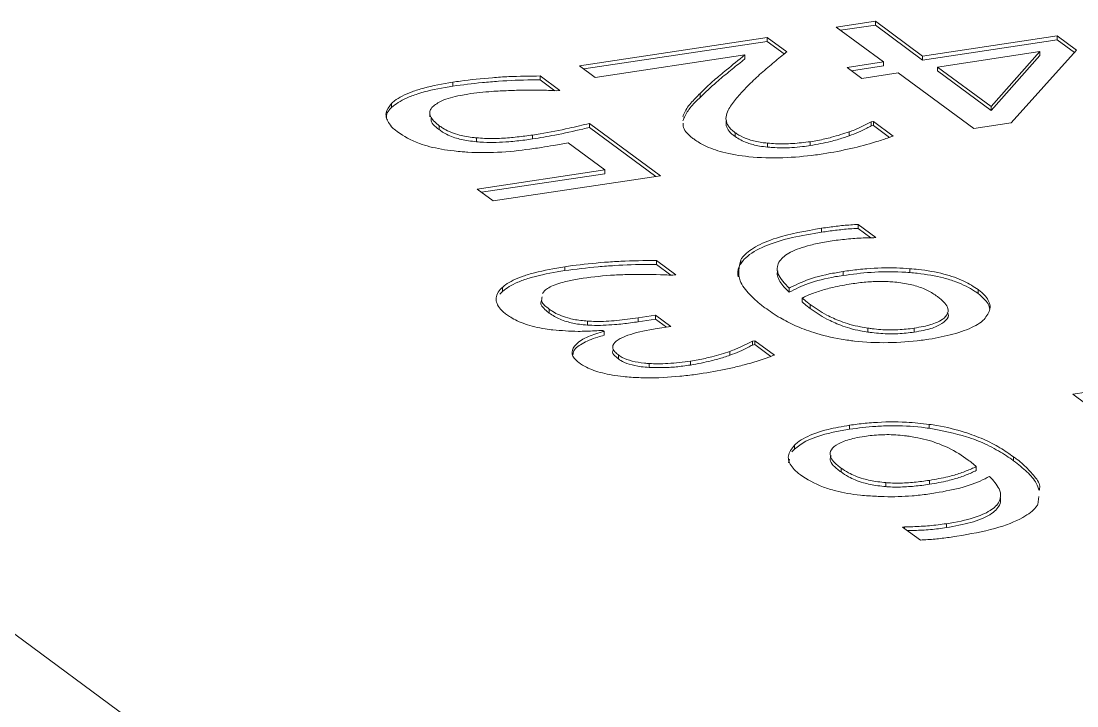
# Model space of a CAD drawing. Header units: millimetres. Extents: x 30 to 313, y 16 to 167.
# Drawn here: x 166.464 to 167.727, y 124.502 to 125.321 of the extents above; entities that cross this region are included whole.
import ezdxf

# ---------------------------------------------------------------- set-up
doc = ezdxf.new("R2010")
doc.units = ezdxf.units.MM

msp = doc.modelspace()

# ---------------------------------------------------------------- linework, layer by layer
at = {"color": 7, "linetype": 'Continuous', "lineweight": 15}
for p, q in [((167.4393, 125.3137), (167.4863, 125.3208)), ((167.4959, 125.272), (167.4393, 125.3137)), ((167.4863, 125.3161), (167.4446, 125.3098)), ((167.4863, 125.3208), (167.5428, 125.279)), ((167.4863, 125.3161), (167.4863, 125.3208)), ((167.5428, 125.2743), (167.4863, 125.3161)), ((167.1321, 125.2675), (167.3569, 125.3013)), ((167.3569, 125.3013), (167.3802, 125.2841)), ((167.3569, 125.2966), (167.3569, 125.3013)), ((167.5428, 125.279), (167.7039, 125.3033)), ((167.7039, 125.3033), (167.7271, 125.2861)), ((167.7039, 125.2986), (167.7039, 125.3033)), ((166.8384, 124.3056), (165.5013, 125.293)), ((167.3569, 125.2966), (167.1374, 125.2636)), ((167.3772, 125.2816), (167.3569, 125.2966)), ((167.7039, 125.2986), (167.5428, 125.2743)), ((167.7245, 125.2833), (167.7039, 125.2986)), ((167.3302, 125.2803), (167.1511, 125.2534)), ((167.3302, 125.2756), (167.3302, 125.2803)), ((167.5428, 125.2743), (167.5428, 125.279)), ((167.5606, 125.2659), (167.6832, 125.2844)), ((167.6832, 125.2844), (167.6249, 125.2185)), ((167.6249, 125.2138), (167.6832, 125.2797)), ((167.7271, 125.2861), (167.6488, 125.199)), ((167.6832, 125.2797), (167.6832, 125.2844)), ((167.1511, 125.2534), (167.1321, 125.2675)), ((167.4524, 125.2654), (167.4959, 125.272)), ((167.4702, 125.2523), (167.4524, 125.2654)), ((167.4959, 125.2673), (167.4577, 125.2615)), ((167.4959, 125.2673), (167.4959, 125.272)), ((167.5606, 125.2659), (167.5606, 125.2612)), ((167.6249, 125.2185), (167.5606, 125.2659)), ((167.0853, 125.2552), (167.1087, 125.238)), ((167.0853, 125.2505), (167.0853, 125.2552)), ((167.1029, 125.2376), (167.0853, 125.2505)), ((167.5136, 125.2589), (167.4702, 125.2523)), ((167.6039, 125.1922), (167.5136, 125.2589)), ((167.5606, 125.2612), (167.6249, 125.2138)), ((166.9806, 125.2431), (166.9806, 125.2478)), ((167.1087, 125.238), (167.1051, 125.2375)), ((167.2765, 125.2296), (167.2765, 125.2343)), ((166.9072, 125.2177), (166.9072, 125.2224)), ((167.6249, 125.2185), (167.6249, 125.2138)), ((166.9532, 125.2112), (166.9532, 125.2065)), ((167.4813, 125.2003), (167.4839, 125.2007)), ((167.4813, 125.1956), (167.4813, 125.2003)), ((167.4839, 125.2007), (167.5074, 125.1834)), ((167.4839, 125.196), (167.4839, 125.2007)), ((166.9644, 125.191), (166.9644, 125.1957)), ((167.1442, 125.1984), (167.229, 125.1358)), ((167.1442, 125.1937), (167.1442, 125.1984)), ((167.2237, 125.135), (167.1442, 125.1937)), ((167.3184, 125.1827), (167.3184, 125.1874)), ((167.4549, 125.1836), (167.4549, 125.1883)), ((167.4839, 125.196), (167.4813, 125.1956)), ((167.5031, 125.1818), (167.4839, 125.196)), ((167.6488, 125.199), (167.6039, 125.1922)), ((167.0088, 125.1765), (167.0088, 125.1813)), ((167.0761, 125.1799), (167.0761, 125.1846)), ((167.1627, 125.143), (167.1188, 125.1754)), ((167.3571, 125.1701), (167.3571, 125.1749)), ((167.4084, 125.1719), (167.4084, 125.1766)), ((167.0096, 125.12), (167.1627, 125.143)), ((167.1627, 125.1383), (167.0149, 125.1161)), ((167.1627, 125.1383), (167.1627, 125.143)), ((167.229, 125.1358), (167.029, 125.1057)), ((167.029, 125.1057), (167.0096, 125.12)), ((167.4656, 125.0777), (167.4868, 125.062)), ((167.4656, 125.0729), (167.4656, 125.0777)), ((167.422, 125.0684), (167.422, 125.0731)), ((167.481, 125.0616), (167.4656, 125.0729)), ((167.4868, 125.062), (167.4845, 125.0616)), ((167.1145, 125.0224), (167.1145, 125.0271)), ((167.2242, 125.0346), (167.2475, 125.0173)), ((167.2242, 125.0298), (167.2242, 125.0346)), ((167.2417, 125.0169), (167.2242, 125.0298)), ((167.3251, 125.0304), (167.3251, 125.0352)), ((167.5277, 125.0247), (167.5277, 125.02)), ((167.2475, 125.0173), (167.244, 125.0168)), ((167.4476, 125.0166), (167.4476, 125.0214)), ((167.0399, 124.9976), (167.0369, 124.9944)), ((167.0399, 124.9976), (167.0399, 125.0023)), ((167.0904, 124.9983), (167.088, 124.9951)), ((167.3832, 124.9967), (167.3832, 125.0015)), ((167.6093, 124.995), (167.6093, 124.9997)), ((167.3987, 124.985), (167.3987, 124.9897)), ((167.096, 124.9717), (167.096, 124.9764)), ((167.4082, 124.9772), (167.4082, 124.9819)), ((167.1417, 124.9573), (167.1417, 124.962)), ((167.2025, 124.966), (167.2232, 124.9691)), ((167.2025, 124.9613), (167.2025, 124.966)), ((167.2232, 124.9644), (167.2025, 124.9613)), ((167.2232, 124.9691), (167.2415, 124.9556)), ((167.2232, 124.9644), (167.2232, 124.9691)), ((167.2362, 124.9548), (167.2232, 124.9644)), ((167.1619, 124.9498), (167.1603, 124.951)), ((167.1619, 124.9451), (167.1619, 124.9498)), ((167.2415, 124.9556), (167.2252, 124.9532)), ((167.4774, 124.9489), (167.4774, 124.9536)), ((167.5326, 124.9536), (167.5326, 124.9489)), ((167.3391, 124.9382), (167.342, 124.9386)), ((167.3391, 124.9334), (167.3391, 124.9382)), ((167.342, 124.9386), (167.3654, 124.9214)), ((167.342, 124.9339), (167.342, 124.9386)), ((167.1787, 124.9169), (167.1787, 124.9216)), ((167.3122, 124.9212), (167.3122, 124.9259)), ((167.342, 124.9339), (167.3391, 124.9334)), ((167.3612, 124.9197), (167.342, 124.9339)), ((167.2157, 124.9113), (167.2157, 124.9066)), ((167.2651, 124.9095), (167.2651, 124.9142)), ((167.7225, 124.8746), (167.7709, 124.8819)), ((167.8676, 124.7675), (167.7225, 124.8746)), ((167.4555, 124.8328), (167.4555, 124.8375)), ((167.5507, 124.8339), (167.5507, 124.8386)), ((167.3894, 124.8091), (167.3864, 124.8059)), ((167.3894, 124.8091), (167.3894, 124.8138)), ((167.3836, 124.7969), (167.3823, 124.7925)), ((167.6517, 124.795), (167.6517, 124.7997)), ((167.4452, 124.7816), (167.4452, 124.7863)), ((167.607, 124.7834), (167.607, 124.7881)), ((167.5511, 124.7716), (167.5511, 124.7669)), ((167.4986, 124.7641), (167.4986, 124.7689)), ((167.6817, 124.7524), (167.6807, 124.7429)), ((167.5712, 124.7151), (167.5712, 124.7198)), ((167.5189, 124.7158), (167.521, 124.7161)), ((167.5401, 124.7002), (167.5189, 124.7158)), ((167.521, 124.7143), (167.521, 124.7161))]:
    msp.add_line(p, q, dxfattribs=at)
for points, knots in [([(167.2765, 125.2343), (167.2776, 125.2354), (167.2829, 125.2407), (167.2931, 125.2501), (167.3102, 125.2643), (167.3228, 125.2744), (167.3302, 125.2803)], [0, 0, 0, 0, 0.067518, 0.337631, 0.607727, 1, 1, 1, 1]), ([(167.3302, 125.2756), (167.3289, 125.2746), (167.3224, 125.2695), (167.3111, 125.2602), (167.2936, 125.246), (167.2829, 125.2357), (167.2765, 125.2296)], [0, 0, 0, 0, 0.067519, 0.337597, 0.607677, 1, 1, 1, 1]), ([(167.3802, 125.2841), (167.379, 125.2831), (167.3726, 125.2779), (167.361, 125.2683), (167.3456, 125.2552), (167.3364, 125.2461), (167.3318, 125.2416)], [0, 0, 0, 0, 0.073307, 0.366539, 0.68311, 1, 1, 1, 1]), ([(166.9806, 125.2478), (166.9836, 125.2482), (166.9989, 125.2505), (167.0214, 125.2528), (167.0534, 125.2549), (167.0727, 125.2551), (167.0853, 125.2552)], [0, 0, 0, 0, 0.09271, 0.464641, 0.650151, 1, 1, 1, 1]), ([(167.0853, 125.2505), (167.082, 125.2505), (167.0653, 125.2506), (167.042, 125.2495), (167.0101, 125.247), (166.9923, 125.2446), (166.9806, 125.2431)], [0, 0, 0, 0, 0.092726, 0.46508, 0.650582, 1, 1, 1, 1]), ([(166.9072, 125.2224), (166.9084, 125.2234), (166.914, 125.2285), (166.9271, 125.2349), (166.9507, 125.2425), (166.9685, 125.2457), (166.9806, 125.2478)], [0, 0, 0, 0, 0.092239, 0.448678, 0.624946, 1, 1, 1, 1]), ([(166.9806, 125.2431), (166.9776, 125.2426), (166.9624, 125.2402), (166.9429, 125.2356), (166.9206, 125.2275), (166.9125, 125.2216), (166.9072, 125.2177)], [0, 0, 0, 0, 0.0922, 0.464237, 0.649111, 1, 1, 1, 1]), ([(167.057, 125.2381), (167.0537, 125.238), (167.0438, 125.2376), (167.0289, 125.2369), (167.0127, 125.2355), (167.0034, 125.2342), (166.9988, 125.2336)], [0, 0, 0, 0, 0.166316, 0.499118, 0.747717, 1, 1, 1, 1]), ([(167.1051, 125.2375), (167.1018, 125.2377), (167.0923, 125.2382), (167.0762, 125.2384), (167.0634, 125.2382), (167.057, 125.2381)], [0, 0, 0, 0, 0.207749, 0.602386, 1, 1, 1, 1]), ([(167.3318, 125.2416), (167.3308, 125.2405), (167.3257, 125.2352), (167.3191, 125.2278), (167.3128, 125.2191), (167.3088, 125.212), (167.3062, 125.2022), (167.3105, 125.1936), (167.3173, 125.1883), (167.3184, 125.1874)], [0, 0, 0, 0, 0.059935, 0.299739, 0.419631, 0.539556, 0.68854, 0.949197, 1, 1, 1, 1]), ([(166.9988, 125.2336), (166.9958, 125.2331), (166.984, 125.2311), (166.9666, 125.2264), (166.9595, 125.2208), (166.9562, 125.2183)], [0, 0, 0, 0, 0.155801, 0.613263, 1, 1, 1, 1]), ([(167.2559, 125.2062), (167.2563, 125.2073), (167.2579, 125.2129), (167.2647, 125.2223), (167.2727, 125.2305), (167.2765, 125.2343)], [0, 0, 0, 0, 0.114975, 0.576317, 1, 1, 1, 1]), ([(167.2765, 125.2296), (167.2755, 125.2286), (167.2702, 125.2233), (167.2612, 125.2141), (167.2577, 125.2056), (167.2559, 125.2015)], [0, 0, 0, 0, 0.114948, 0.574946, 1, 1, 1, 1]), ([(166.9146, 125.1883), (166.9133, 125.1893), (166.9066, 125.1945), (166.9012, 125.2022), (166.9, 125.2128), (166.9044, 125.2187), (166.9072, 125.2224)], [0, 0, 0, 0, 0.095496, 0.480635, 0.672041, 1, 1, 1, 1]), ([(166.9072, 125.2177), (166.9062, 125.2166), (166.9033, 125.2134), (166.9003, 125.2082), (166.9016, 125.2041), (166.9023, 125.2022)], [0, 0, 0, 0, 0.212655, 0.639001, 1, 1, 1, 1]), ([(166.9562, 125.2183), (166.9554, 125.2172), (166.9524, 125.213), (166.9533, 125.205), (166.9606, 125.1989), (166.9644, 125.1957)], [0, 0, 0, 0, 0.144083, 0.556474, 1, 1, 1, 1]), ([(166.9644, 125.191), (166.9631, 125.192), (166.9592, 125.195), (166.9543, 125.1996), (166.9545, 125.2033), (166.9546, 125.2047)], [0, 0, 0, 0, 0.233656, 0.696206, 1, 1, 1, 1]), ([(167.3184, 125.1827), (167.3171, 125.1837), (167.3106, 125.1889), (167.3067, 125.1956), (167.3078, 125.2012), (167.308, 125.2022)], [0, 0, 0, 0, 0.167356, 0.845484, 1, 1, 1, 1]), ([(167.4549, 125.1883), (167.4571, 125.1891), (167.4633, 125.1913), (167.472, 125.1954), (167.4782, 125.1987), (167.4813, 125.2003)], [0, 0, 0, 0, 0.223388, 0.610462, 1, 1, 1, 1]), ([(166.9919, 125.1646), (166.9886, 125.1649), (166.9747, 125.1661), (166.9569, 125.1693), (166.9323, 125.1767), (166.9222, 125.1833), (166.9146, 125.1883)], [0, 0, 0, 0, 0.091915, 0.395357, 0.545474, 1, 1, 1, 1]), ([(166.9644, 125.1957), (166.9658, 125.1947), (166.9713, 125.1908), (166.9832, 125.1853), (166.9991, 125.1822), (167.0071, 125.1814), (167.0088, 125.1813)], [0, 0, 0, 0, 0.156382, 0.608262, 0.918701, 1, 1, 1, 1]), ([(167.0088, 125.1765), (167.0056, 125.1769), (166.9962, 125.1779), (166.9809, 125.1815), (166.9706, 125.1866), (166.9657, 125.19), (166.9644, 125.191)], [0, 0, 0, 0, 0.156663, 0.463694, 0.855373, 1, 1, 1, 1]), ([(167.0761, 125.1846), (167.0791, 125.1851), (167.0943, 125.1874), (167.1171, 125.192), (167.1361, 125.1965), (167.1442, 125.1984)], [0, 0, 0, 0, 0.125329, 0.627767, 1, 1, 1, 1]), ([(167.1442, 125.1937), (167.1415, 125.1931), (167.128, 125.1898), (167.1059, 125.1848), (167.085, 125.1814), (167.0761, 125.1799)], [0, 0, 0, 0, 0.125307, 0.626762, 1, 1, 1, 1]), ([(167.27, 125.1791), (167.2686, 125.1801), (167.262, 125.1852), (167.2559, 125.1919), (167.2561, 125.1976), (167.2561, 125.1989)], [0, 0, 0, 0, 0.162871, 0.819327, 1, 1, 1, 1]), ([(167.3184, 125.1874), (167.3199, 125.1864), (167.3242, 125.1834), (167.3342, 125.1791), (167.3468, 125.176), (167.3548, 125.1751), (167.3571, 125.1749)], [0, 0, 0, 0, 0.1801489, 0.5432965, 0.8721438, 1, 1, 1, 1]), ([(167.4084, 125.1766), (167.4114, 125.1771), (167.4204, 125.1786), (167.4366, 125.1823), (167.4481, 125.1861), (167.4549, 125.1883)], [0, 0, 0, 0, 0.171295, 0.514713, 1, 1, 1, 1]), ([(167.4813, 125.1956), (167.4795, 125.1946), (167.4747, 125.1921), (167.4665, 125.1879), (167.4588, 125.185), (167.4549, 125.1836)], [0, 0, 0, 0, 0.2233085, 0.6100673, 1, 1, 1, 1]), ([(167.0088, 125.1813), (167.012, 125.181), (167.0219, 125.1801), (167.0387, 125.1805), (167.0579, 125.1821), (167.07, 125.1838), (167.0761, 125.1846)], [0, 0, 0, 0, 0.1446144, 0.4361565, 0.7154362, 1, 1, 1, 1]), ([(167.0761, 125.1799), (167.073, 125.1795), (167.0638, 125.1781), (167.0447, 125.1761), (167.0244, 125.1752), (167.0117, 125.1763), (167.0088, 125.1765)], [0, 0, 0, 0, 0.144354, 0.433537, 0.870571, 1, 1, 1, 1]), ([(167.1188, 125.1754), (167.1159, 125.1748), (167.1102, 125.1737), (167.0995, 125.1718), (167.0916, 125.1705), (167.0866, 125.1697)], [0, 0, 0, 0, 0.274793, 0.549593, 1, 1, 1, 1]), ([(167.4239, 125.162), (167.4208, 125.1616), (167.4055, 125.1594), (167.3758, 125.1567), (167.3361, 125.1577), (167.3034, 125.1633), (167.2823, 125.171), (167.2737, 125.1766), (167.27, 125.1791)], [0, 0, 0, 0, 0.054681, 0.275098, 0.49779, 0.689031, 0.865085, 1, 1, 1, 1]), ([(167.3571, 125.1701), (167.3539, 125.1705), (167.345, 125.1716), (167.33, 125.1756), (167.3227, 125.18), (167.3184, 125.1827)], [0, 0, 0, 0, 0.181048, 0.514125, 1, 1, 1, 1]), ([(167.3571, 125.1749), (167.3603, 125.1746), (167.3702, 125.1738), (167.3881, 125.1741), (167.4014, 125.1758), (167.4084, 125.1766)], [0, 0, 0, 0, 0.190926, 0.576215, 1, 1, 1, 1]), ([(167.4549, 125.1836), (167.4525, 125.1828), (167.4456, 125.1804), (167.4309, 125.176), (167.4167, 125.1735), (167.4084, 125.1719)], [0, 0, 0, 0, 0.17127, 0.514144, 1, 1, 1, 1]), ([(167.5074, 125.1834), (167.5052, 125.1825), (167.4986, 125.18), (167.4821, 125.1749), (167.4576, 125.168), (167.4352, 125.164), (167.4239, 125.162)], [0, 0, 0, 0, 0.094544, 0.283687, 0.638211, 1, 1, 1, 1]), ([(167.0866, 125.1697), (167.0836, 125.1693), (167.0683, 125.167), (167.0396, 125.1635), (167.0096, 125.1633), (166.9941, 125.1644), (166.9919, 125.1646)], [0, 0, 0, 0, 0.102362, 0.513119, 0.930712, 1, 1, 1, 1]), ([(167.4084, 125.1719), (167.4053, 125.1715), (167.3982, 125.1705), (167.3831, 125.1692), (167.3685, 125.1691), (167.3591, 125.17), (167.3571, 125.1701)], [0, 0, 0, 0, 0.190507, 0.440716, 0.883493, 1, 1, 1, 1]), ([(167.422, 125.0731), (167.4251, 125.0735), (167.4336, 125.0748), (167.4479, 125.0766), (167.4597, 125.0773), (167.4656, 125.0777)], [0, 0, 0, 0, 0.218148, 0.606423, 1, 1, 1, 1]), ([(167.3251, 125.0352), (167.3258, 125.0362), (167.3296, 125.0417), (167.3414, 125.0511), (167.3713, 125.0642), (167.4027, 125.0697), (167.422, 125.0731)], [0, 0, 0, 0, 0.064432, 0.324069, 0.584217, 1, 1, 1, 1]), ([(167.422, 125.0684), (167.419, 125.0679), (167.4038, 125.0656), (167.3777, 125.0603), (167.3475, 125.05), (167.3316, 125.0393), (167.3264, 125.0323), (167.3251, 125.0304)], [0, 0, 0, 0, 0.06436, 0.322896, 0.582828, 0.890032, 1, 1, 1, 1]), ([(167.4656, 125.0729), (167.4623, 125.0728), (167.4531, 125.0723), (167.4385, 125.0707), (167.4275, 125.0692), (167.422, 125.0684)], [0, 0, 0, 0, 0.21835, 0.607115, 1, 1, 1, 1]), ([(167.4845, 125.0616), (167.4811, 125.0616), (167.4709, 125.0616), (167.4539, 125.0605), (167.4411, 125.0589), (167.4346, 125.058)], [0, 0, 0, 0, 0.195748, 0.592602, 1, 1, 1, 1]), ([(167.4346, 125.058), (167.4315, 125.0576), (167.4225, 125.0561), (167.4041, 125.0522), (167.3833, 125.045), (167.3719, 125.0356), (167.3683, 125.0266), (167.3696, 125.0154), (167.3778, 125.007), (167.3832, 125.0015)], [0, 0, 0, 0, 0.050428, 0.15153, 0.32744, 0.496764, 0.602254, 0.736265, 1, 1, 1, 1]), ([(167.0399, 125.0023), (167.0411, 125.0034), (167.0468, 125.0083), (167.0598, 125.0144), (167.0839, 125.0218), (167.102, 125.0249), (167.1145, 125.0271)], [0, 0, 0, 0, 0.0927349, 0.4398337, 0.6114084, 1, 1, 1, 1]), ([(167.1145, 125.0271), (167.1175, 125.0275), (167.1328, 125.0297), (167.1553, 125.032), (167.189, 125.0342), (167.2099, 125.0344), (167.2242, 125.0346)], [0, 0, 0, 0, 0.088697, 0.444591, 0.622069, 1, 1, 1, 1]), ([(167.2242, 125.0298), (167.2208, 125.0299), (167.2041, 125.03), (167.1808, 125.029), (167.1472, 125.0267), (167.1277, 125.0241), (167.1145, 125.0224)], [0, 0, 0, 0, 0.08871, 0.444699, 0.622154, 1, 1, 1, 1]), ([(167.354, 124.9781), (167.3526, 124.9791), (167.3459, 124.9842), (167.3344, 124.9948), (167.3201, 125.0127), (167.3232, 125.0268), (167.3251, 125.0352)], [0, 0, 0, 0, 0.056876, 0.284636, 0.574779, 1, 1, 1, 1]), ([(167.3251, 125.0304), (167.3244, 125.0294), (167.3214, 125.0242), (167.3217, 125.019), (167.3219, 125.0148)], [0, 0, 0, 0, 0.212561, 1, 1, 1, 1]), ([(167.4476, 125.0214), (167.4507, 125.0218), (167.4599, 125.0231), (167.4808, 125.0254), (167.5053, 125.0262), (167.5224, 125.0251), (167.5277, 125.0247)], [0, 0, 0, 0, 0.121822, 0.365837, 0.802819, 1, 1, 1, 1]), ([(167.5277, 125.0247), (167.5309, 125.0245), (167.5454, 125.0232), (167.5692, 125.0188), (167.5934, 125.0102), (167.604, 125.0032), (167.6093, 124.9997)], [0, 0, 0, 0, 0.0871359, 0.3909968, 0.6940707, 1, 1, 1, 1]), ([(167.1145, 125.0224), (167.1114, 125.0219), (167.0963, 125.0195), (167.0766, 125.0151), (167.0535, 125.0073), (167.0452, 125.0014), (167.0399, 124.9976)], [0, 0, 0, 0, 0.092686, 0.46607, 0.651959, 1, 1, 1, 1]), ([(167.1365, 125.0134), (167.1335, 125.0129), (167.1249, 125.0115), (167.1102, 125.0081), (167.0966, 125.0035), (167.092, 124.9996), (167.0904, 124.9983)], [0, 0, 0, 0, 0.151103, 0.430538, 0.81577, 1, 1, 1, 1]), ([(167.244, 125.0168), (167.2407, 125.017), (167.2242, 125.018), (167.2006, 125.018), (167.1675, 125.0172), (167.1488, 125.0149), (167.1365, 125.0134)], [0, 0, 0, 0, 0.091539, 0.459198, 0.642404, 1, 1, 1, 1]), ([(167.3832, 124.9967), (167.382, 124.9978), (167.3763, 125.003), (167.3708, 125.0106), (167.3684, 125.0182), (167.3692, 125.0213), (167.3694, 125.0222)], [0, 0, 0, 0, 0.128224, 0.642959, 0.899857, 1, 1, 1, 1]), ([(167.3832, 125.0015), (167.3849, 125.0024), (167.3903, 125.0052), (167.4043, 125.0115), (167.4243, 125.0175), (167.442, 125.0204), (167.4476, 125.0214)], [0, 0, 0, 0, 0.112207, 0.336872, 0.791002, 1, 1, 1, 1]), ([(167.4476, 125.0166), (167.4446, 125.0162), (167.4294, 125.0138), (167.405, 125.0077), (167.3903, 125.0003), (167.3832, 124.9967)], [0, 0, 0, 0, 0.1123043, 0.5668767, 1, 1, 1, 1]), ([(167.5277, 125.02), (167.5244, 125.0203), (167.5091, 125.0213), (167.481, 125.0211), (167.4586, 125.0181), (167.4476, 125.0166)], [0, 0, 0, 0, 0.121949, 0.569573, 1, 1, 1, 1]), ([(167.6093, 124.995), (167.6078, 124.996), (167.6007, 125.001), (167.5878, 125.0077), (167.5644, 125.015), (167.5449, 125.0185), (167.5306, 125.0198), (167.5277, 125.02)], [0, 0, 0, 0, 0.087045, 0.437694, 0.612422, 0.921017, 1, 1, 1, 1]), ([(167.0447, 124.9701), (167.0434, 124.9711), (167.0368, 124.9763), (167.0305, 124.9864), (167.0339, 124.9964), (167.039, 125.0015), (167.0399, 125.0023)], [0, 0, 0, 0, 0.101136, 0.510233, 0.919745, 1, 1, 1, 1]), ([(167.3987, 124.9897), (167.4006, 124.9906), (167.4061, 124.9934), (167.4174, 124.9975), (167.4339, 125.0024), (167.4474, 125.0048), (167.4549, 125.0062)], [0, 0, 0, 0, 0.131992, 0.396552, 0.660808, 1, 1, 1, 1]), ([(167.4549, 125.0062), (167.458, 125.0067), (167.4666, 125.0079), (167.4814, 125.0094), (167.4963, 125.0098), (167.5047, 125.0091), (167.5071, 125.009)], [0, 0, 0, 0, 0.186078, 0.522588, 0.863091, 1, 1, 1, 1]), ([(167.5071, 125.009), (167.5103, 125.0086), (167.5199, 125.0076), (167.5352, 125.0045), (167.55, 124.9987), (167.5569, 124.994), (167.5606, 124.9915)], [0, 0, 0, 0, 0.129356, 0.390407, 0.681977, 1, 1, 1, 1]), ([(167.6093, 124.9997), (167.6106, 124.9987), (167.6172, 124.9935), (167.6229, 124.9858), (167.6243, 124.9747), (167.6195, 124.9683), (167.6163, 124.964)], [0, 0, 0, 0, 0.091228, 0.458998, 0.641839, 1, 1, 1, 1]), ([(167.096, 124.9717), (167.0947, 124.9727), (167.0892, 124.977), (167.0845, 124.9823), (167.0867, 124.9863), (167.087, 124.9868)], [0, 0, 0, 0, 0.21409, 0.90382, 1, 1, 1, 1]), ([(167.0877, 124.9912), (167.0871, 124.9892), (167.0858, 124.9841), (167.0921, 124.9793), (167.096, 124.9764)], [0, 0, 0, 0, 0.381112, 1, 1, 1, 1]), ([(167.4082, 124.9819), (167.4069, 124.9829), (167.4045, 124.9847), (167.4014, 124.9873), (167.3996, 124.9889), (167.3987, 124.9897)], [0, 0, 0, 0, 0.3951672, 0.697502, 1, 1, 1, 1]), ([(167.4082, 124.9772), (167.4069, 124.9782), (167.4045, 124.98), (167.4014, 124.9826), (167.3996, 124.9842), (167.3987, 124.985)], [0, 0, 0, 0, 0.3951672, 0.697502, 1, 1, 1, 1]), ([(167.5606, 124.9915), (167.5619, 124.9905), (167.5686, 124.9854), (167.575, 124.9772), (167.5717, 124.9674), (167.5613, 124.9604), (167.5467, 124.956), (167.5364, 124.9543), (167.5326, 124.9536)], [0, 0, 0, 0, 0.075875, 0.382738, 0.560264, 0.738541, 0.902212, 1, 1, 1, 1]), ([(167.6234, 124.976), (167.6228, 124.9782), (167.6213, 124.9847), (167.6141, 124.9909), (167.6093, 124.995)], [0, 0, 0, 0, 0.336078, 1, 1, 1, 1]), ([(167.096, 124.9764), (167.0974, 124.9754), (167.1029, 124.9715), (167.1145, 124.9663), (167.1305, 124.963), (167.139, 124.9623), (167.1417, 124.962)], [0, 0, 0, 0, 0.153757, 0.596407, 0.872058, 1, 1, 1, 1]), ([(167.4545, 124.9391), (167.4515, 124.9395), (167.4361, 124.9418), (167.4136, 124.9475), (167.39, 124.9564), (167.3706, 124.9665), (167.3599, 124.974), (167.354, 124.9781)], [0, 0, 0, 0, 0.063408, 0.319647, 0.52946, 0.738929, 1, 1, 1, 1]), ([(167.4774, 124.9536), (167.4744, 124.9541), (167.462, 124.9561), (167.4448, 124.9614), (167.4247, 124.9705), (167.4144, 124.9776), (167.4082, 124.9819)], [0, 0, 0, 0, 0.089846, 0.366943, 0.61587, 1, 1, 1, 1]), ([(167.4774, 124.9489), (167.4744, 124.9494), (167.462, 124.9513), (167.4448, 124.9567), (167.4247, 124.9658), (167.4144, 124.9729), (167.4082, 124.9772)], [0, 0, 0, 0, 0.089846, 0.366943, 0.61587, 1, 1, 1, 1]), ([(167.5721, 124.9723), (167.5726, 124.9717), (167.5749, 124.9686), (167.5712, 124.9627), (167.5614, 124.9557), (167.5467, 124.9513), (167.5364, 124.9496), (167.5326, 124.9489)], [0, 0, 0, 0, 0.061663, 0.331531, 0.60254, 0.851347, 1, 1, 1, 1]), ([(167.1005, 124.9515), (167.0974, 124.9519), (167.0851, 124.9534), (167.0662, 124.9582), (167.0523, 124.9648), (167.0464, 124.9689), (167.0447, 124.9701)], [0, 0, 0, 0, 0.123589, 0.486576, 0.856621, 1, 1, 1, 1]), ([(167.1417, 124.9573), (167.1384, 124.9576), (167.1294, 124.9584), (167.1148, 124.9616), (167.1034, 124.9666), (167.098, 124.9703), (167.096, 124.9717)], [0, 0, 0, 0, 0.15428, 0.429407, 0.786361, 1, 1, 1, 1]), ([(167.1417, 124.962), (167.145, 124.9619), (167.1567, 124.9613), (167.1778, 124.9626), (167.1941, 124.9648), (167.2025, 124.966)], [0, 0, 0, 0, 0.159751, 0.562523, 1, 1, 1, 1]), ([(167.2025, 124.9613), (167.1995, 124.9608), (167.1903, 124.9595), (167.1721, 124.9575), (167.1542, 124.9566), (167.1434, 124.9572), (167.1417, 124.9573)], [0, 0, 0, 0, 0.159349, 0.47849, 0.917206, 1, 1, 1, 1]), ([(167.6163, 124.964), (167.6152, 124.963), (167.6098, 124.958), (167.5971, 124.952), (167.5757, 124.945), (167.5603, 124.9422), (167.5503, 124.9403)], [0, 0, 0, 0, 0.100684, 0.472488, 0.656223, 1, 1, 1, 1]), ([(167.1603, 124.951), (167.157, 124.9508), (167.1472, 124.9501), (167.1269, 124.9494), (167.1105, 124.9507), (167.1005, 124.9515)], [0, 0, 0, 0, 0.1657886, 0.4977254, 1, 1, 1, 1]), ([(167.1313, 124.9125), (167.13, 124.9135), (167.1251, 124.9175), (167.1216, 124.9251), (167.1275, 124.9348), (167.1405, 124.9436), (167.1551, 124.9478), (167.1619, 124.9498)], [0, 0, 0, 0, 0.080154, 0.310559, 0.538542, 0.78796, 1, 1, 1, 1]), ([(167.2252, 124.9532), (167.2222, 124.9527), (167.208, 124.9504), (167.1895, 124.9457), (167.175, 124.9382), (167.1708, 124.9315), (167.1735, 124.9259), (167.1772, 124.9228), (167.1787, 124.9216)], [0, 0, 0, 0, 0.084278, 0.397445, 0.572599, 0.749388, 0.901936, 1, 1, 1, 1]), ([(167.5326, 124.9536), (167.5295, 124.9532), (167.5201, 124.952), (167.5028, 124.951), (167.4873, 124.9523), (167.4791, 124.9534), (167.4774, 124.9536)], [0, 0, 0, 0, 0.176235, 0.532006, 0.904888, 1, 1, 1, 1]), ([(167.5326, 124.9489), (167.5295, 124.9485), (167.5201, 124.9472), (167.5028, 124.9463), (167.4873, 124.9476), (167.4791, 124.9487), (167.4774, 124.9489)], [0, 0, 0, 0, 0.176235, 0.532006, 0.904888, 1, 1, 1, 1]), ([(167.1619, 124.9451), (167.1592, 124.9444), (167.1486, 124.9416), (167.1344, 124.9352), (167.1246, 124.9277), (167.1247, 124.9232), (167.1247, 124.9221)], [0, 0, 0, 0, 0.123715, 0.499018, 0.876878, 1, 1, 1, 1]), ([(167.3122, 124.9259), (167.3145, 124.9268), (167.3206, 124.9291), (167.3297, 124.9331), (167.3359, 124.9365), (167.3391, 124.9382)], [0, 0, 0, 0, 0.219781, 0.608527, 1, 1, 1, 1]), ([(167.5503, 124.9403), (167.5472, 124.9399), (167.5317, 124.9377), (167.5015, 124.9355), (167.4716, 124.9368), (167.4567, 124.9388), (167.4545, 124.9391)], [0, 0, 0, 0, 0.101833, 0.513844, 0.92772, 1, 1, 1, 1]), ([(167.1787, 124.9169), (167.1774, 124.9179), (167.1737, 124.921), (167.1705, 124.925), (167.1726, 124.9277), (167.173, 124.9282)], [0, 0, 0, 0, 0.287497, 0.868235, 1, 1, 1, 1]), ([(167.1787, 124.9216), (167.1802, 124.9206), (167.1843, 124.9178), (167.1945, 124.9141), (167.2065, 124.912), (167.2138, 124.9114), (167.2157, 124.9113)], [0, 0, 0, 0, 0.199968, 0.553301, 0.883152, 1, 1, 1, 1]), ([(167.2651, 124.9142), (167.2681, 124.9147), (167.2772, 124.9162), (167.2935, 124.9199), (167.3053, 124.9237), (167.3122, 124.9259)], [0, 0, 0, 0, 0.169476, 0.509299, 1, 1, 1, 1]), ([(167.3391, 124.9334), (167.3373, 124.9325), (167.3325, 124.9299), (167.324, 124.9257), (167.3162, 124.9227), (167.3122, 124.9212)], [0, 0, 0, 0, 0.2197566, 0.6083355, 1, 1, 1, 1]), ([(167.1942, 124.8949), (167.191, 124.8952), (167.1786, 124.8961), (167.1587, 124.8996), (167.1413, 124.9058), (167.1342, 124.9105), (167.1313, 124.9125)], [0, 0, 0, 0, 0.117519, 0.445975, 0.772146, 1, 1, 1, 1]), ([(167.2157, 124.9066), (167.2125, 124.9069), (167.2037, 124.9076), (167.1912, 124.9103), (167.183, 124.9139), (167.1796, 124.9162), (167.1787, 124.9169)], [0, 0, 0, 0, 0.200604, 0.537556, 0.869221, 1, 1, 1, 1]), ([(167.2157, 124.9113), (167.2191, 124.9112), (167.2265, 124.9109), (167.2387, 124.9113), (167.252, 124.9124), (167.2607, 124.9136), (167.2651, 124.9142)], [0, 0, 0, 0, 0.197174, 0.441459, 0.718463, 1, 1, 1, 1]), ([(167.2651, 124.9095), (167.2621, 124.9091), (167.2538, 124.9079), (167.2374, 124.9062), (167.2237, 124.9065), (167.2157, 124.9066)], [0, 0, 0, 0, 0.1971054, 0.5313925, 1, 1, 1, 1]), ([(167.3122, 124.9212), (167.3099, 124.9204), (167.3028, 124.9181), (167.288, 124.9137), (167.2736, 124.9111), (167.2651, 124.9095)], [0, 0, 0, 0, 0.169459, 0.508641, 1, 1, 1, 1]), ([(167.3654, 124.9214), (167.3632, 124.9205), (167.3527, 124.9162), (167.3348, 124.9111), (167.3087, 124.9045), (167.2916, 124.9015), (167.2804, 124.8996)], [0, 0, 0, 0, 0.092668, 0.464691, 0.649983, 1, 1, 1, 1]), ([(167.2804, 124.8996), (167.2773, 124.8991), (167.2681, 124.8978), (167.246, 124.8952), (167.2195, 124.8937), (167.2002, 124.8946), (167.1942, 124.8949)], [0, 0, 0, 0, 0.112941, 0.339038, 0.795677, 1, 1, 1, 1]), ([(167.3894, 124.8138), (167.3906, 124.8149), (167.3942, 124.818), (167.4053, 124.8248), (167.4259, 124.8324), (167.4466, 124.836), (167.4555, 124.8375)], [0, 0, 0, 0, 0.100476, 0.301933, 0.699619, 1, 1, 1, 1]), ([(167.4555, 124.8375), (167.4585, 124.838), (167.4677, 124.8393), (167.49, 124.8414), (167.5202, 124.8421), (167.5417, 124.8396), (167.5507, 124.8386)], [0, 0, 0, 0, 0.102145, 0.306877, 0.709955, 1, 1, 1, 1]), ([(167.5507, 124.8339), (167.5476, 124.8343), (167.5331, 124.8362), (167.5111, 124.8372), (167.4818, 124.8362), (167.4658, 124.8341), (167.4555, 124.8328)], [0, 0, 0, 0, 0.102158, 0.477576, 0.663198, 1, 1, 1, 1]), ([(167.5507, 124.8386), (167.5538, 124.8381), (167.5692, 124.8359), (167.592, 124.83), (167.6166, 124.8208), (167.636, 124.8107), (167.6465, 124.8034), (167.6517, 124.7997)], [0, 0, 0, 0, 0.063478, 0.320067, 0.537158, 0.766994, 1, 1, 1, 1]), ([(167.6517, 124.795), (167.6504, 124.796), (167.6462, 124.799), (167.6356, 124.806), (167.6192, 124.8148), (167.5919, 124.8259), (167.5664, 124.8308), (167.5507, 124.8339)], [0, 0, 0, 0, 0.063497, 0.190521, 0.445012, 0.657901, 1, 1, 1, 1]), ([(167.4555, 124.8328), (167.4524, 124.8323), (167.4434, 124.8309), (167.4241, 124.8267), (167.4028, 124.8194), (167.3935, 124.8123), (167.3894, 124.8091)], [0, 0, 0, 0, 0.100464, 0.301864, 0.68936, 1, 1, 1, 1]), ([(167.4452, 124.7863), (167.4438, 124.7873), (167.4372, 124.7924), (167.4305, 124.8005), (167.4337, 124.8103), (167.4442, 124.8172), (167.4588, 124.8218), (167.4693, 124.8235), (167.4732, 124.8242)], [0, 0, 0, 0, 0.075802, 0.382239, 0.557346, 0.732821, 0.9017, 1, 1, 1, 1]), ([(167.4732, 124.8242), (167.4763, 124.8246), (167.4856, 124.8258), (167.5031, 124.8267), (167.5185, 124.8255), (167.5265, 124.8243), (167.528, 124.8241)], [0, 0, 0, 0, 0.177401, 0.535503, 0.913958, 1, 1, 1, 1]), ([(167.528, 124.8241), (167.531, 124.8236), (167.5442, 124.8215), (167.5591, 124.8167), (167.5802, 124.8079), (167.5901, 124.8011), (167.5975, 124.7959)], [0, 0, 0, 0, 0.089886, 0.393282, 0.543236, 1, 1, 1, 1]), ([(167.3965, 124.7781), (167.3951, 124.7792), (167.3885, 124.7843), (167.3829, 124.792), (167.3812, 124.8031), (167.3861, 124.8096), (167.3894, 124.8138)], [0, 0, 0, 0, 0.091214, 0.458886, 0.641673, 1, 1, 1, 1]), ([(167.4452, 124.7816), (167.4438, 124.7826), (167.4373, 124.7877), (167.4303, 124.7945), (167.433, 124.8001), (167.4335, 124.8012)], [0, 0, 0, 0, 0.164535, 0.829681, 1, 1, 1, 1]), ([(167.5975, 124.7959), (167.5988, 124.7949), (167.6012, 124.7931), (167.6042, 124.7905), (167.6061, 124.7889), (167.607, 124.7881)], [0, 0, 0, 0, 0.395189, 0.697579, 1, 1, 1, 1]), ([(167.6517, 124.7997), (167.6531, 124.7987), (167.6572, 124.7957), (167.6659, 124.7884), (167.6756, 124.7778), (167.6839, 124.7674), (167.6827, 124.7612), (167.6824, 124.7595)], [0, 0, 0, 0, 0.079632, 0.238926, 0.557848, 0.877042, 1, 1, 1, 1]), ([(167.4986, 124.7689), (167.4955, 124.7692), (167.4858, 124.7702), (167.4691, 124.7737), (167.4549, 124.7797), (167.448, 124.7844), (167.4452, 124.7863)], [0, 0, 0, 0, 0.129505, 0.390873, 0.750376, 1, 1, 1, 1]), ([(167.607, 124.7881), (167.6051, 124.7872), (167.5994, 124.7845), (167.5884, 124.7802), (167.5721, 124.7753), (167.5586, 124.773), (167.5511, 124.7716)], [0, 0, 0, 0, 0.132384, 0.397572, 0.66298, 1, 1, 1, 1]), ([(167.607, 124.7834), (167.6051, 124.7825), (167.5994, 124.7797), (167.5884, 124.7755), (167.5721, 124.7706), (167.5586, 124.7682), (167.5511, 124.7669)], [0, 0, 0, 0, 0.132384, 0.397572, 0.66298, 1, 1, 1, 1]), ([(167.6824, 124.7594), (167.6814, 124.7623), (167.6789, 124.7699), (167.6682, 124.7819), (167.6573, 124.7906), (167.6517, 124.795)], [0, 0, 0, 0, 0.236828, 0.615987, 1, 1, 1, 1]), ([(167.4781, 124.7531), (167.4748, 124.7533), (167.4608, 124.7545), (167.4419, 124.7579), (167.4159, 124.7659), (167.4046, 124.773), (167.3965, 124.7781)], [0, 0, 0, 0, 0.087114, 0.376187, 0.549981, 1, 1, 1, 1]), ([(167.4986, 124.7641), (167.4955, 124.7645), (167.4858, 124.7655), (167.4691, 124.769), (167.4549, 124.7749), (167.448, 124.7796), (167.4452, 124.7816)], [0, 0, 0, 0, 0.129505, 0.390873, 0.750376, 1, 1, 1, 1]), ([(167.5511, 124.7716), (167.548, 124.7712), (167.5391, 124.77), (167.5238, 124.7684), (167.5088, 124.7681), (167.5006, 124.7687), (167.4986, 124.7689)], [0, 0, 0, 0, 0.185268, 0.535008, 0.888793, 1, 1, 1, 1]), ([(167.6229, 124.7764), (167.6211, 124.7755), (167.6122, 124.7707), (167.5932, 124.7628), (167.5698, 124.7586), (167.5584, 124.7565)], [0, 0, 0, 0, 0.112295, 0.564571, 1, 1, 1, 1]), ([(167.5712, 124.7198), (167.5742, 124.7203), (167.5892, 124.7226), (167.612, 124.7285), (167.6276, 124.7374), (167.6344, 124.7451), (167.6369, 124.7525), (167.6348, 124.7634), (167.6274, 124.7714), (167.6229, 124.7764)], [0, 0, 0, 0, 0.050615, 0.253098, 0.424235, 0.508768, 0.617835, 0.763379, 1, 1, 1, 1]), ([(167.5511, 124.7669), (167.548, 124.7665), (167.5391, 124.7652), (167.5238, 124.7637), (167.5088, 124.7634), (167.5006, 124.764), (167.4986, 124.7641)], [0, 0, 0, 0, 0.185268, 0.535008, 0.888793, 1, 1, 1, 1]), ([(167.5584, 124.7565), (167.5553, 124.7561), (167.5462, 124.7547), (167.5261, 124.7524), (167.5015, 124.7516), (167.4843, 124.7527), (167.4781, 124.7531)], [0, 0, 0, 0, 0.121223, 0.364011, 0.76833, 1, 1, 1, 1]), ([(167.6357, 124.751), (167.6359, 124.7503), (167.6366, 124.7473), (167.6348, 124.7402), (167.6254, 124.7302), (167.6022, 124.7206), (167.5814, 124.7169), (167.5712, 124.7151)], [0, 0, 0, 0, 0.048853, 0.198486, 0.473669, 0.742729, 1, 1, 1, 1]), ([(167.6807, 124.7429), (167.68, 124.7418), (167.6764, 124.7363), (167.6627, 124.7258), (167.6308, 124.713), (167.5996, 124.7075), (167.5837, 124.7047)], [0, 0, 0, 0, 0.064281, 0.323721, 0.656942, 1, 1, 1, 1]), ([(167.521, 124.7161), (167.5243, 124.7161), (167.5345, 124.7162), (167.5516, 124.7172), (167.5646, 124.7189), (167.5712, 124.7198)], [0, 0, 0, 0, 0.194013, 0.591287, 1, 1, 1, 1]), ([(167.5712, 124.7151), (167.5681, 124.7146), (167.5587, 124.7133), (167.5432, 124.7119), (167.5305, 124.7116), (167.5247, 124.7115)], [0, 0, 0, 0, 0.2086761, 0.636784, 1, 1, 1, 1]), ([(167.5837, 124.7047), (167.5807, 124.7043), (167.5722, 124.703), (167.5578, 124.7012), (167.546, 124.7005), (167.5401, 124.7002)], [0, 0, 0, 0, 0.218085, 0.606138, 1, 1, 1, 1])]:
    msp.add_open_spline(points, degree=3, knots=knots, dxfattribs=at)

doc.saveas('drawing.dxf')
